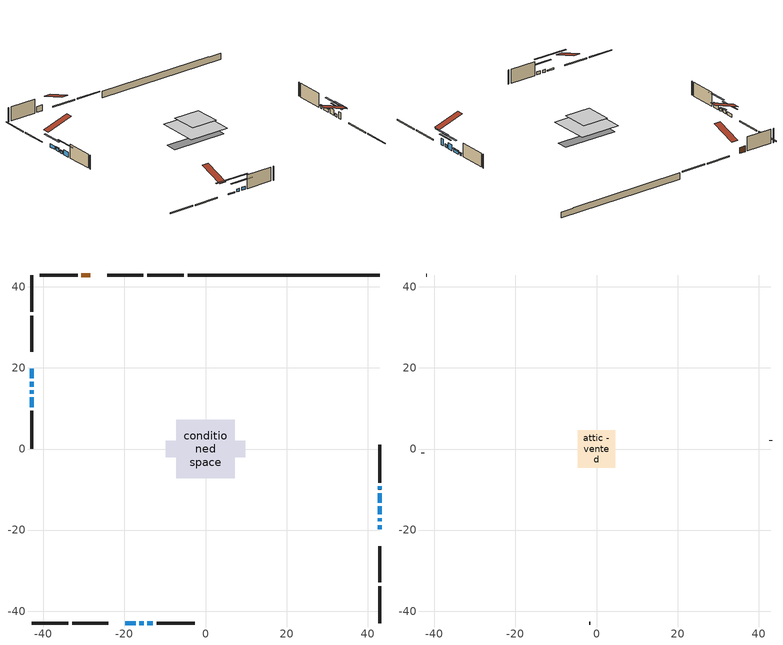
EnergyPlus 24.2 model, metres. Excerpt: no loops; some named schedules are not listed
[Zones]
conditioned space
 floor adiabatic (AdiabaticFloorConstruction): -7.22,-7.22 -7.22,7.22 7.22,7.22 7.22,-7.22 z3
 floor foundation (Slab1 construction): -9.77,-2.06 -9.77,2.06 9.77,2.06 9.77,-2.06 z-1.69
 wall outside (RimJoist1 construction): -5.35,42.92 -14.42,42.92 / -42.92,-42.92 -33.86,-42.92 / -42.92,42.92 -42.92,33.86 / 42.92,-42.92 42.92,-33.86 z0.56:0.86
 wall outside (RimJoist2 construction): -15.35,42.92 -24.23,42.92 / -32.93,-42.92 -24.05,-42.92 / -42.92,32.93 -42.92,24.05 / 42.92,-32.93 42.92,-24.05 z0.56:0.86
 wall outside (AdiabaticWallConstruction 1): -28.48,42.92 -30.6,42.92 z0.56:2.59
 wall outside (AdiabaticWallConstruction): 42.92,-19.8 42.92,-18.76 z0.56:2.87; -42.92,19.8 -42.92,17.46 / -42.92,16.54 -42.92,15.37 / -14.34,-42.92 -12.99,-42.92 / 42.92,-13.26 42.92,-10.92 z0.56:1.63; -42.92,14.44 -42.92,13.65 z0.56:1.35; -19.8,-42.92 -17.21,-42.92 z0.56:0.99; 42.92,-17.83 42.92,-17.04 z0.56:1.6; 42.92,-16.11 42.92,-14.18 z0.56:2.57; -16.28,-42.92 -15.27,-42.92 z0.56:1.58; -42.92,12.72 -42.92,10.34 z0.56:2.29; 42.92,-9.99 42.92,-9.23 z0.56:1.38
 wall outside (Wall1 construction): -31.53,42.92 -40.9,42.92 / -12.06,-42.92 -2.69,-42.92 / -42.92,9.41 -42.92,0.04 / 42.92,-8.3 42.92,1.07 z0.56:5.44
 wall foundation (FoundationWall1 construction): -4.42,42.92,-1.69 -4.42,42.92,0.56 38.19,42.92,0.56 38.19,42.92,0.32 42.92,42.92,0.32 42.92,42.92,-1.69
 window (WindowConstruction): 42.92,-19.8 42.92,-18.76 z0.56:2.87
 window (WindowConstruction 8): -42.92,19.8 -42.92,17.46 z0.56:1.63
 window (WindowConstruction 9): -42.92,16.54 -42.92,15.37 z0.56:1.63
 window (WindowConstruction 10): -42.92,14.44 -42.92,13.65 z0.56:1.35
 window (WindowConstruction 11): -19.8,-42.92 -17.21,-42.92 z0.56:0.99
 window (WindowConstruction 1): 42.92,-17.83 42.92,-17.04 z0.56:1.6
 window (WindowConstruction 2): 42.92,-16.11 42.92,-14.18 z0.56:2.57
 window (WindowConstruction 3): -16.28,-42.92 -15.27,-42.92 z0.56:1.57
 window (WindowConstruction 4): -14.34,-42.92 -12.99,-42.92 z0.56:1.63
 window (WindowConstruction 5): -42.92,12.72 -42.92,10.34 z0.56:2.29
 window (WindowConstruction 6): 42.92,-13.26 42.92,-10.92 z0.56:1.63
 window (WindowConstruction 7): 42.92,-9.99 42.92,-9.23 z0.56:1.37
 door (Door): -28.48,42.92 -30.6,42.92 z0.56:2.59
 ceiling adiabatic (AdiabaticFloorConstruction): 7.22,-7.22 7.22,7.22 -7.22,7.22 -7.22,-7.22 z3
attic - vented
 floor to conditioned space (Floor1 construction Reversed): -4.66,-4.66 -4.66,4.66 4.66,4.66 4.66,-4.66 z5.44
 wall outside (Wall3 construction): -41.83,42.92 -41.99,42.92 / -1.76,-42.92 -1.6,-42.92 / -42.92,-0.89 -42.92,-1.06 / 42.92,2 42.92,2.16 z0.56:5.44
 roof outside (Roof1 construction): -27.55,42.92,5.44 -27.55,33.85,8.46 -25.16,33.85,8.46 -25.16,42.92,5.44; -20.73,-42.92,5.44 -20.73,-33.85,8.46 -23.12,-33.85,8.46 -23.12,-42.92,5.44; -42.92,20.73,5.44 -33.85,20.73,8.46 -33.85,23.12,8.46 -42.92,23.12,5.44; 42.92,-20.73,5.44 33.85,-20.73,8.46 33.85,-23.12,8.46 42.92,-23.12,5.44
shading: 42.92,-16.21 42.92,-22.35 43.33,-22.35 43.33,-16.21 z5.42; -42.92,14.91 -42.92,22.35 -43.33,22.35 -43.33,14.91 z4.18; -42.92,15.17 -42.92,16.74 -43.33,16.74 -43.33,15.17 z1.83; -42.92,13.45 -42.92,14.64 -43.33,14.64 -43.33,13.45 z1.55; -12.2,-42.92 -24.81,-42.92 -24.81,-43.33 -12.2,-43.33 z6; 42.92,-14.49 42.92,-20.38 43.33,-20.38 43.33,-14.49 z4.15; 42.92,-11.63 42.92,-18.66 43.33,-18.66 43.33,-11.63 z5.12; -12.72,-42.92 -18.83,-42.92 -18.83,-43.33 -12.72,-43.33 z4.13; -10.44,-42.92 -16.89,-42.92 -16.89,-43.33 -10.44,-43.33 z4.18; -42.92,7.78 -42.92,15.27 -43.33,15.27 -43.33,7.78 z4.84; 42.92,-10.72 42.92,-13.46 43.33,-13.46 43.33,-10.72 z1.83; 42.92,-9.03 42.92,-10.19 43.33,-10.19 43.33,-9.03 z1.57
[Building]
Building 1: Terrain=Suburbs
[Site:Location]
Toronto Intl AP_ON: Latitude {deg}=43.68; Longitude {deg}=-79.63; Time Zone {hr}=-5; Elevation {m}=173; Keep Site Location Information=Yes
[Site:GroundTemperature:Shallow]
4.59119, 2.66285, 2.50842, 3.42352, 7.09712, 10.7536, 13.9236, 15.9317, 16.1023, 14.4691, 11.3799, 7.83558
[Site:WaterMainsTemperature]
Calculation Method=Schedule; Temperature Schedule=mains temperature schedule
[Material] Roughness=Rough; Thermal Absorptance=0.9
Name | Thickness {m} | Conductivity {W/m-K} | Density {kg/m3} | Specific Heat {J/kg-K} | Solar Absorptance | Visible Absorptance
asphalt or fiberglass shingles | 0.00635 | 0.162714 | 1121.4 | 1465.45 | 0.4 | 0.4
ceiling stud and cavity | 0.1397 | 0.0759208 | 65.682 | 1177.47 | 0.7 | 0.7
concrete 4.0 in. | 0.1016 | 1.803125 | 2242.8 | 837.4 | 0.7 | 0.7
concrete 8.0 in. | 0.2032 | 1.803125 | 2242.8 | 837.4 | 0.7 | 0.7
door material | 0.04445 | 0.188738 | 512.64 | 1214.23 | 0.7 | 0.7
exterior vertical ins | 0.0522308 | 0.029427 | 32.04 | 1214.23 | 0.7 | 0.7
floor covering | 0.0127 | 0.0433444 | 54.468 | 1339.84 | 0.6 | 0.6
floor rigid ins; wall rigid ins | 0.512978 | 0.029427 | 32.04 | 1214.23 | 0.7 | 0.7
floor stud and cavity | 0.1397 | 1.75129 | 37.0049 | 1207.88 | 0.7 | 0.7
furniture material conditioned space 1 | 0.1524 | 0.115458 | 640.8 | 1214.23 | 0.6 | 0.6
gypsum board | 0.0127 | 0.160291 | 801 | 837.4 | 0.6 | 0.6
gypsum board 1 | 0.0127 | 0.160291 | 801 | 837.4 | 0.7 | 0.7
osb sheathing 0.5 in. | 0.0127 | 0.115458 | 512.64 | 1214.23 | 0.7 | 0.7
osb sheathing 0.75 in. | 0.01905 | 0.115458 | 512.64 | 1214.23 | 0.7 | 0.7
osb sheathing 2.0 in. | 0.0508 | 0.115458 | 512.64 | 1214.23 | 0.7 | 0.7
rim joist stud and cavity | 0.0508 | 0.0451784 | 125.044 | 1163.47 | 0.6 | 0.6
rim joist stud and cavity 1 | 0.0508 | 0.0499498 | 125.044 | 1163.47 | 0.6 | 0.6
wall stud and cavity | 0.1397 | 0.110193 | 139.0536 | 1170.24 | 0.7 | 0.7
wall stud and cavity 1 | 0.0889 | 6.9971 | 50.32683 | 1063.81 | 0.6 | 0.6
wall stud and cavity 2 | 0.0889 | 0.380278 | 52.3479 | 1209.89 | 0.7 | 0.7
wall stud and cavity 3 | 0.0889 | 0.391764 | 83.0341 | 1211.67 | 0.7 | 0.7
wood siding | 0.0254 | 0.102417 | 544.68 | 1172.36 | 0.4 | 0.4
wood siding 1 | 0.00254 | 0.102417 | 544.68 | 1172.36 | 0.4 | 0.4
wood siding 2; wood siding 3; wood siding 4 | 0.0254 | 0.102417 | 544.68 | 1172.36 | 0.7 | 0.7
[WindowMaterial:SimpleGlazingSystem]
Name | U-Factor {W/m2-K} | Solar Heat Gain Coefficient
WindowMaterial | 3.30005 | 0.68
WindowMaterial 1 | 3.304596 | 0.63
WindowMaterial 2 | 3.296079 | 0.7
WindowMaterial 3 | 3.30346 | 0.65
WindowMaterial 4 | 3.30119 | 0.66
WindowMaterial 5 | 3.29438 | 0.7
WindowMaterial 6 | 3.30232 | 0.66
WindowMaterial 7 | 3.30573 | 0.62
WindowMaterial 8 | 4.88251 | 0.63
[Construction]
AdiabaticFloorConstruction: floor stud and cavity, floor rigid ins, osb sheathing 0.75 in., floor covering
AdiabaticWallConstruction: wood siding 3, wall rigid ins, wall stud and cavity 2, gypsum board
AdiabaticWallConstruction 1: wood siding 4, wall rigid ins, wall stud and cavity 2, gypsum board
Door: door material
Floor1 construction Reversed: gypsum board, ceiling stud and cavity
FoundationWall1 construction: concrete 8.0 in., gypsum board 1
furniture construction conditioned space 1: furniture material conditioned space 1
PartitionWallConstruction: gypsum board, wall stud and cavity 3, gypsum board
RimJoist1 construction: wood siding 2, osb sheathing 2.0 in., rim joist stud and cavity
RimJoist2 construction: wood siding 2, osb sheathing 2.0 in., rim joist stud and cavity 1
Roof1 construction: asphalt or fiberglass shingles
Slab1 construction: concrete 4.0 in.
Wall1 construction: wood siding, osb sheathing 0.5 in., wall stud and cavity, gypsum board
Wall3 construction: wood siding 1, wall stud and cavity 1
WindowConstruction: WindowMaterial
WindowConstruction 1: WindowMaterial 1
WindowConstruction 10; WindowConstruction 7: WindowMaterial 7
WindowConstruction 11: WindowMaterial 8
WindowConstruction 2: WindowMaterial 2
WindowConstruction 3: WindowMaterial 3
WindowConstruction 4: WindowMaterial 4
WindowConstruction 5: WindowMaterial 5
WindowConstruction 6; WindowConstruction 8; WindowConstruction 9: WindowMaterial 6
[Zone] Multiplier=1; Part of Total Floor Area=Yes
Name | Volume {m3}
attic - vented | 42.5552
conditioned space | 605.4
[Space]
Name | Zone | Volume {m3}
attic - vented 1 | attic - vented | 42.5552
conditioned space 1 | conditioned space | 605.4
[ZoneInfiltration:EffectiveLeakageArea]
infil attic - vented 1: Zone or Space=attic - vented 1; Schedule=Always On Discrete; Effective Air Leakage Area {cm2}=3588; Stack Coefficient=0.000549355; Wind Coefficient=1.5836e-05
[ZoneMixing]
whole house fan mix: Zone or Space=attic - vented; Schedule=Always On Continuous; Design Flow Rate Calculation Method=Flow/Zone; Design Flow Rate {m3/s}=0; Source Zone or Space=conditioned space
[SurfaceProperty:ExposedFoundationPerimeter]
Slab1: Exposed Perimeter Calculation Method=TotalExposedPerimeter; Total Exposed Perimeter {m}=47.347
[InternalMass] Zone or ZoneList=conditioned space; Space or SpaceList=conditioned space 1
Name | Construction | Surface Area {m2}
furniture mass conditioned space 1 | furniture construction conditioned space 1 | 115.572
partition wall mass | PartitionWallConstruction | 288.93
[Lights]
interior lighting: Zone or ZoneList or Space or SpaceList=conditioned space 1; Schedule=interior lighting schedule; Design Level Calculation Method=LightingLevel; Lighting Level {W}=343.2; Return Air Fraction=0; Fraction Radiant=0.6; Fraction Visible=0.2; Fraction Replaceable=1
[People]
occupants: Zone or ZoneList or Space or SpaceList=conditioned space 1; Number of People Schedule=occupants schedule; Number of People Calculation Method=People; Number of People=3; Fraction Radiant=0.314171; Sensible Heat Fraction=0.56303; Activity Level Schedule=occupants activity schedule; Carbon Dioxide Generation Rate {m3/s-W}=0; Enable ASHRAE 55 Comfort Warnings=No; Mean Radiant Temperature Calculation Type=EnclosureAveraged
[ElectricEquipment] Zone or ZoneList or Space or SpaceList=conditioned space 1; Design Level Calculation Method=EquipmentLevel
Name | Schedule | Design Level {W} | Fraction Latent | Fraction Radiant | Fraction Lost
clothes dryer | clothes dryer schedule | 140.772 | 0.015 | 0.081 | 0.85
clothes washer | clothes washer schedule | 32.1985 | 0.03 | 0.162 | 0.7
cooking range | cooking range schedule | 215.147 | 0.08 | 0.432 | 0.2
dishwasher | dishwasher schedule | 66.8632 | 0.3 | 0.18 | 0.4
fridge | fridge schedule | 72.9452 | 0 | 0.6 | 0
mech vent house fan | mech vent house fan schedule | 0 | 0 | 0 | 1
mech vent house fan cfis | mech vent house fan cfis schedule | 0 | 0 | 0 | 0
misc plug loads | misc plug loads schedule | 494.7 | 0.045 | 0.513 | 0.1
whole house fan | Always On Discrete | 0 | 0 | 0 | 1
[OtherEquipment] Zone or ZoneList or Space or SpaceList=conditioned space 1; Design Level Calculation Method=EquipmentLevel
Name | Fuel Type | Schedule | Design Level {W} | Fraction Latent | Fraction Radiant | Fraction Lost
clothes dryer 1 | Electricity | clothes dryer schedule | 0 | 0.015 | 0.081 | 0.85
cooking range 1 | Electricity | cooking range schedule | 0 | 0.08 | 0.432 | 0.2
general water use latent | None | general water use schedule | 62.594 | 1 | 0 | 0
general water use sensible | None | general water use schedule | -61.6891 | 0 | 0.6 | 0
mech vent house fan latent load | None | Always On Discrete | 0 | 1 | 0 | 0
mech vent house fan sensible load | None | Always On Discrete | 0 | 0 | 0 | 0
water heater energy adjustment1 | NaturalGas | Always On Discrete | 0.01 | 0 | 0 | 1
[ZoneInfiltration:DesignFlowRate] Zone or ZoneList or Space or SpaceList=conditioned space 1; Schedule=Always On Discrete; Design Flow Rate Calculation Method=Flow/Zone; Design Flow Rate {m3/s}=0
infil flow; natural vent flow; whole house fan flow
[AvailabilityManager:Scheduled]
central ac and furnace airloop Availability Manager: Schedule=Always On Discrete
[Foundation:Kiva]
Foundation Kiva 1: Initial Indoor Air Temperature {C}=18; Wall Height Above Grade {m}=0.560009; Wall Depth Below Slab {m}=0.2032; Custom Block Material Name 1=exterior vertical ins; Custom Block Depth 1 {m}=2.25; Custom Block X Position 1 {m}=0.2159; Custom Block Z Position 1 {m}=0
[Foundation:Kiva:Settings]
Soil Conductivity {W/m-K}=0.849921; Soil Density {kg/m3}=1842.3; Soil Specific Heat {J/kg-K}=418.7; Ground Solar Absorptivity=0.9; Ground Thermal Absorptivity=0.9; Ground Surface Roughness {m}=0.03; Far-Field Width {m}=40; Deep-Ground Boundary Condition=ZeroFlux; Deep-Ground Depth {m}=40; Minimum Cell Dimension {m}=0.2; Maximum Cell Growth Coefficient=3; Simulation Timestep=Timestep
[Exterior:Lights]
exterior lighting: Schedule=exterior lighting schedule; Design Level {W}=75.6
[EnergyManagementSystem:GlobalVariable]
central_ac_and_furnace_airloop_Fan_RTF
infil_program_Qfan
infil_program_Qinf
natural_vent_program_Qnv
natural_vent_program_Qwhf
[EnergyManagementSystem:Sensor]
Name | Output:Variable or Output:Meter Index Key | Output:Variable or Output:Meter
airflow_gain | infil flow | Infiltration Sensible Heat Gain Energy
airflow_gain_1 | natural vent flow | Infiltration Sensible Heat Gain Energy
airflow_gain_2 | whole house fan flow | Infiltration Sensible Heat Gain Energy
airflow_loss | infil flow | Infiltration Sensible Heat Loss Energy
airflow_loss_1 | natural vent flow | Infiltration Sensible Heat Loss Energy
airflow_loss_2 | whole house fan flow | Infiltration Sensible Heat Loss Energy
clg_load_cond |  | Cooling:EnergyTransfer:Zone:CONDITIONED SPACE
clg_sp_s; clg_sp_s_1 | cooling setpoint | Schedule Value
clothes_dryer_exhaust_0_sch_s | clothes dryer exhaust 0 schedule | Schedule Value
cool_season | cooling season schedule | Schedule Value
htg_load_cond |  | Heating:EnergyTransfer:Zone:CONDITIONED SPACE
htg_sp_s; htg_sp_s_1 | heating setpoint | Schedule Value
ig_ee_conv | clothes dryer | Electric Equipment Convective Heating Energy
ig_ee_conv_2 | cooking range | Electric Equipment Convective Heating Energy
ig_ee_conv_4 | fridge | Electric Equipment Convective Heating Energy
ig_ee_conv_5 | misc plug loads | Electric Equipment Convective Heating Energy
ig_ee_conv_6 | whole house fan | Electric Equipment Convective Heating Energy
ig_ee_rad | clothes dryer | Electric Equipment Radiant Heating Energy
ig_ee_rad_2 | cooking range | Electric Equipment Radiant Heating Energy
ig_ee_rad_4 | fridge | Electric Equipment Radiant Heating Energy
ig_ee_rad_5 | misc plug loads | Electric Equipment Radiant Heating Energy
ig_ee_rad_6 | whole house fan | Electric Equipment Radiant Heating Energy
ig_lgt_conv | interior lighting | Lights Convective Heating Energy
ig_lgt_rad | interior lighting | Lights Radiant Heating Energy
ig_lgt_vis | interior lighting | Lights Visible Radiation Heating Energy
ig_oe_conv | clothes dryer 1 | Other Equipment Convective Heating Energy
ig_oe_conv_1 | cooking range 1 | Other Equipment Convective Heating Energy
ig_oe_conv_2 | general water use latent | Other Equipment Convective Heating Energy
ig_oe_conv_3 | general water use sensible | Other Equipment Convective Heating Energy
ig_oe_conv_4 | water heater energy adjustment1 | Other Equipment Convective Heating Energy
ig_oe_rad | clothes dryer 1 | Other Equipment Radiant Heating Energy
ig_oe_rad_1 | cooking range 1 | Other Equipment Radiant Heating Energy
ig_oe_rad_2 | general water use latent | Other Equipment Radiant Heating Energy
ig_oe_rad_3 | general water use sensible | Other Equipment Radiant Heating Energy
ig_oe_rad_4 | water heater energy adjustment1 | Other Equipment Radiant Heating Energy
ig_ppl_conv | occupants | People Convective Heating Energy
ig_ppl_rad | occupants | People Radiant Heating Energy
im_conv | furniture mass conditioned space 1 | Surface Inside Face Convection Heat Gain Energy
im_conv_1 | partition wall mass | Surface Inside Face Convection Heat Gain Energy
im_ig | furniture mass conditioned space 1 | Surface Inside Face Internal Gains Radiation Heat Gain Energy
im_ig_1 | partition wall mass | Surface Inside Face Internal Gains Radiation Heat Gain Energy
im_lgt | furniture mass conditioned space 1 | Surface Inside Face Lights Radiation Heat Gain Energy
im_lgt_1 | partition wall mass | Surface Inside Face Lights Radiation Heat Gain Energy
im_sol | furniture mass conditioned space 1 | Surface Inside Face Solar Radiation Heat Gain Energy
im_sol_1 | partition wall mass | Surface Inside Face Solar Radiation Heat Gain Energy
im_surf | furniture mass conditioned space 1 | Surface Inside Face Net Surface Thermal Radiation Heat Gain Energy
im_surf_1 | partition wall mass | Surface Inside Face Net Surface Thermal Radiation Heat Gain Energy
mv_conv | mech vent house fan | Electric Equipment Convective Heating Energy
mv_conv_1 | mech vent house fan cfis | Electric Equipment Convective Heating Energy
mv_conv_2 | mech vent house fan latent load | Other Equipment Convective Heating Energy
mv_conv_3 | mech vent house fan sensible load | Other Equipment Convective Heating Energy
mv_rad | mech vent house fan | Electric Equipment Radiant Heating Energy
mv_rad_1 | mech vent house fan cfis | Electric Equipment Radiant Heating Energy
mv_rad_2 | mech vent house fan latent load | Other Equipment Radiant Heating Energy
mv_rad_3 | mech vent house fan sensible load | Other Equipment Radiant Heating Energy
natural_vent_s | natural vent schedule | Schedule Value
out_pb_s |  | Site Outdoor Air Barometric Pressure
out_wt_s |  | Site Outdoor Air Humidity Ratio
site_vw_s |  | Site Wind Speed
ss_back_out | Window1 | Surface Window Shortwave from Zone Back Out Window Heat Transfer Rate
ss_back_out_1 | Window10 | Surface Window Shortwave from Zone Back Out Window Heat Transfer Rate
ss_back_out_10 | Window7 | Surface Window Shortwave from Zone Back Out Window Heat Transfer Rate
ss_back_out_11 | Window9 | Surface Window Shortwave from Zone Back Out Window Heat Transfer Rate
ss_back_out_2 | Window12 | Surface Window Shortwave from Zone Back Out Window Heat Transfer Rate
ss_back_out_3 | Window13 | Surface Window Shortwave from Zone Back Out Window Heat Transfer Rate
ss_back_out_4 | Window14 | Surface Window Shortwave from Zone Back Out Window Heat Transfer Rate
ss_back_out_5 | Window2 | Surface Window Shortwave from Zone Back Out Window Heat Transfer Rate
ss_back_out_6 | Window3 | Surface Window Shortwave from Zone Back Out Window Heat Transfer Rate
ss_back_out_7 | Window4 | Surface Window Shortwave from Zone Back Out Window Heat Transfer Rate
ss_back_out_8 | Window5 | Surface Window Shortwave from Zone Back Out Window Heat Transfer Rate
ss_back_out_9 | Window6 | Surface Window Shortwave from Zone Back Out Window Heat Transfer Rate
ss_conv | Door1 | Surface Inside Face Convection Heat Gain Energy
ss_conv_1 | Window1 | Surface Inside Face Convection Heat Gain Energy
ss_conv_10 | Window6 | Surface Inside Face Convection Heat Gain Energy
ss_conv_11 | Window7 | Surface Inside Face Convection Heat Gain Energy
ss_conv_12 | Window9 | Surface Inside Face Convection Heat Gain Energy
ss_conv_2 | Window10 | Surface Inside Face Convection Heat Gain Energy
ss_conv_3 | Window12 | Surface Inside Face Convection Heat Gain Energy
ss_conv_4 | Window13 | Surface Inside Face Convection Heat Gain Energy
ss_conv_5 | Window14 | Surface Inside Face Convection Heat Gain Energy
ss_conv_6 | Window2 | Surface Inside Face Convection Heat Gain Energy
ss_conv_7 | Window3 | Surface Inside Face Convection Heat Gain Energy
ss_conv_8 | Window4 | Surface Inside Face Convection Heat Gain Energy
ss_conv_9 | Window5 | Surface Inside Face Convection Heat Gain Energy
ss_ig | Door1 | Surface Inside Face Internal Gains Radiation Heat Gain Energy
ss_ig_1 | Window1 | Surface Inside Face Internal Gains Radiation Heat Gain Energy
ss_ig_10 | Window6 | Surface Inside Face Internal Gains Radiation Heat Gain Energy
ss_ig_11 | Window7 | Surface Inside Face Internal Gains Radiation Heat Gain Energy
ss_ig_12 | Window9 | Surface Inside Face Internal Gains Radiation Heat Gain Energy
ss_ig_2 | Window10 | Surface Inside Face Internal Gains Radiation Heat Gain Energy
ss_ig_3 | Window12 | Surface Inside Face Internal Gains Radiation Heat Gain Energy
ss_ig_4 | Window13 | Surface Inside Face Internal Gains Radiation Heat Gain Energy
ss_ig_5 | Window14 | Surface Inside Face Internal Gains Radiation Heat Gain Energy
ss_ig_6 | Window2 | Surface Inside Face Internal Gains Radiation Heat Gain Energy
ss_ig_7 | Window3 | Surface Inside Face Internal Gains Radiation Heat Gain Energy
ss_ig_8 | Window4 | Surface Inside Face Internal Gains Radiation Heat Gain Energy
ss_ig_9 | Window5 | Surface Inside Face Internal Gains Radiation Heat Gain Energy
ss_lgt | Door1 | Surface Inside Face Lights Radiation Heat Gain Energy
ss_sol | Door1 | Surface Inside Face Solar Radiation Heat Gain Energy
ss_surf | Door1 | Surface Inside Face Net Surface Thermal Radiation Heat Gain Energy
ss_surf_1 | Window1 | Surface Inside Face Net Surface Thermal Radiation Heat Gain Energy
ss_surf_10 | Window6 | Surface Inside Face Net Surface Thermal Radiation Heat Gain Energy
ss_surf_11 | Window7 | Surface Inside Face Net Surface Thermal Radiation Heat Gain Energy
ss_surf_12 | Window9 | Surface Inside Face Net Surface Thermal Radiation Heat Gain Energy
ss_surf_2 | Window10 | Surface Inside Face Net Surface Thermal Radiation Heat Gain Energy
ss_surf_3 | Window12 | Surface Inside Face Net Surface Thermal Radiation Heat Gain Energy
ss_surf_4 | Window13 | Surface Inside Face Net Surface Thermal Radiation Heat Gain Energy
ss_surf_5 | Window14 | Surface Inside Face Net Surface Thermal Radiation Heat Gain Energy
ss_surf_6 | Window2 | Surface Inside Face Net Surface Thermal Radiation Heat Gain Energy
ss_surf_7 | Window3 | Surface Inside Face Net Surface Thermal Radiation Heat Gain Energy
ss_surf_8 | Window4 | Surface Inside Face Net Surface Thermal Radiation Heat Gain Energy
ss_surf_9 | Window5 | Surface Inside Face Net Surface Thermal Radiation Heat Gain Energy
ss_trans_in | Window1 | Surface Window Transmitted Solar Radiation Rate
ss_trans_in_1 | Window10 | Surface Window Transmitted Solar Radiation Rate
ss_trans_in_10 | Window7 | Surface Window Transmitted Solar Radiation Rate
ss_trans_in_11 | Window9 | Surface Window Transmitted Solar Radiation Rate
ss_trans_in_2 | Window12 | Surface Window Transmitted Solar Radiation Rate
ss_trans_in_3 | Window13 | Surface Window Transmitted Solar Radiation Rate
ss_trans_in_4 | Window14 | Surface Window Transmitted Solar Radiation Rate
ss_trans_in_5 | Window2 | Surface Window Transmitted Solar Radiation Rate
ss_trans_in_6 | Window3 | Surface Window Transmitted Solar Radiation Rate
ss_trans_in_7 | Window4 | Surface Window Transmitted Solar Radiation Rate
ss_trans_in_8 | Window5 | Surface Window Transmitted Solar Radiation Rate
ss_trans_in_9 | Window6 | Surface Window Transmitted Solar Radiation Rate
ss_trans_out | Window1 | Surface Inside Face Initial Transmitted Diffuse Transmitted Out Window Solar Radiation Rate
ss_trans_out_1 | Window10 | Surface Inside Face Initial Transmitted Diffuse Transmitted Out Window Solar Radiation Rate
ss_trans_out_10 | Window7 | Surface Inside Face Initial Transmitted Diffuse Transmitted Out Window Solar Radiation Rate
ss_trans_out_11 | Window9 | Surface Inside Face Initial Transmitted Diffuse Transmitted Out Window Solar Radiation Rate
ss_trans_out_2 | Window12 | Surface Inside Face Initial Transmitted Diffuse Transmitted Out Window Solar Radiation Rate
ss_trans_out_3 | Window13 | Surface Inside Face Initial Transmitted Diffuse Transmitted Out Window Solar Radiation Rate
ss_trans_out_4 | Window14 | Surface Inside Face Initial Transmitted Diffuse Transmitted Out Window Solar Radiation Rate
ss_trans_out_5 | Window2 | Surface Inside Face Initial Transmitted Diffuse Transmitted Out Window Solar Radiation Rate
ss_trans_out_6 | Window3 | Surface Inside Face Initial Transmitted Diffuse Transmitted Out Window Solar Radiation Rate
ss_trans_out_7 | Window4 | Surface Inside Face Initial Transmitted Diffuse Transmitted Out Window Solar Radiation Rate
ss_trans_out_8 | Window5 | Surface Inside Face Initial Transmitted Diffuse Transmitted Out Window Solar Radiation Rate
ss_trans_out_9 | Window6 | Surface Inside Face Initial Transmitted Diffuse Transmitted Out Window Solar Radiation Rate
s_conv | Floor1 | Surface Inside Face Convection Heat Gain Energy
s_conv_1 | FoundationWall1 | Surface Inside Face Convection Heat Gain Energy
s_conv_10 | RimJoist2:270 | Surface Inside Face Convection Heat Gain Energy
s_conv_11 | RimJoist2:90 | Surface Inside Face Convection Heat Gain Energy
s_conv_12 | Slab1 | Surface Inside Face Convection Heat Gain Energy
s_conv_13 | Wall1:0 | Surface Inside Face Convection Heat Gain Energy
s_conv_14 | Wall1:180 | Surface Inside Face Convection Heat Gain Energy
s_conv_15 | Wall1:270 | Surface Inside Face Convection Heat Gain Energy
s_conv_16 | Wall1:90 | Surface Inside Face Convection Heat Gain Energy
s_conv_2 | inferred conditioned ceiling | Surface Inside Face Convection Heat Gain Energy
s_conv_3 | inferred conditioned floor | Surface Inside Face Convection Heat Gain Energy
s_conv_4 | RimJoist1:0 | Surface Inside Face Convection Heat Gain Energy
s_conv_5 | RimJoist1:180 | Surface Inside Face Convection Heat Gain Energy
s_conv_6 | RimJoist1:270 | Surface Inside Face Convection Heat Gain Energy
s_conv_7 | RimJoist1:90 | Surface Inside Face Convection Heat Gain Energy
s_conv_8 | RimJoist2:0 | Surface Inside Face Convection Heat Gain Energy
